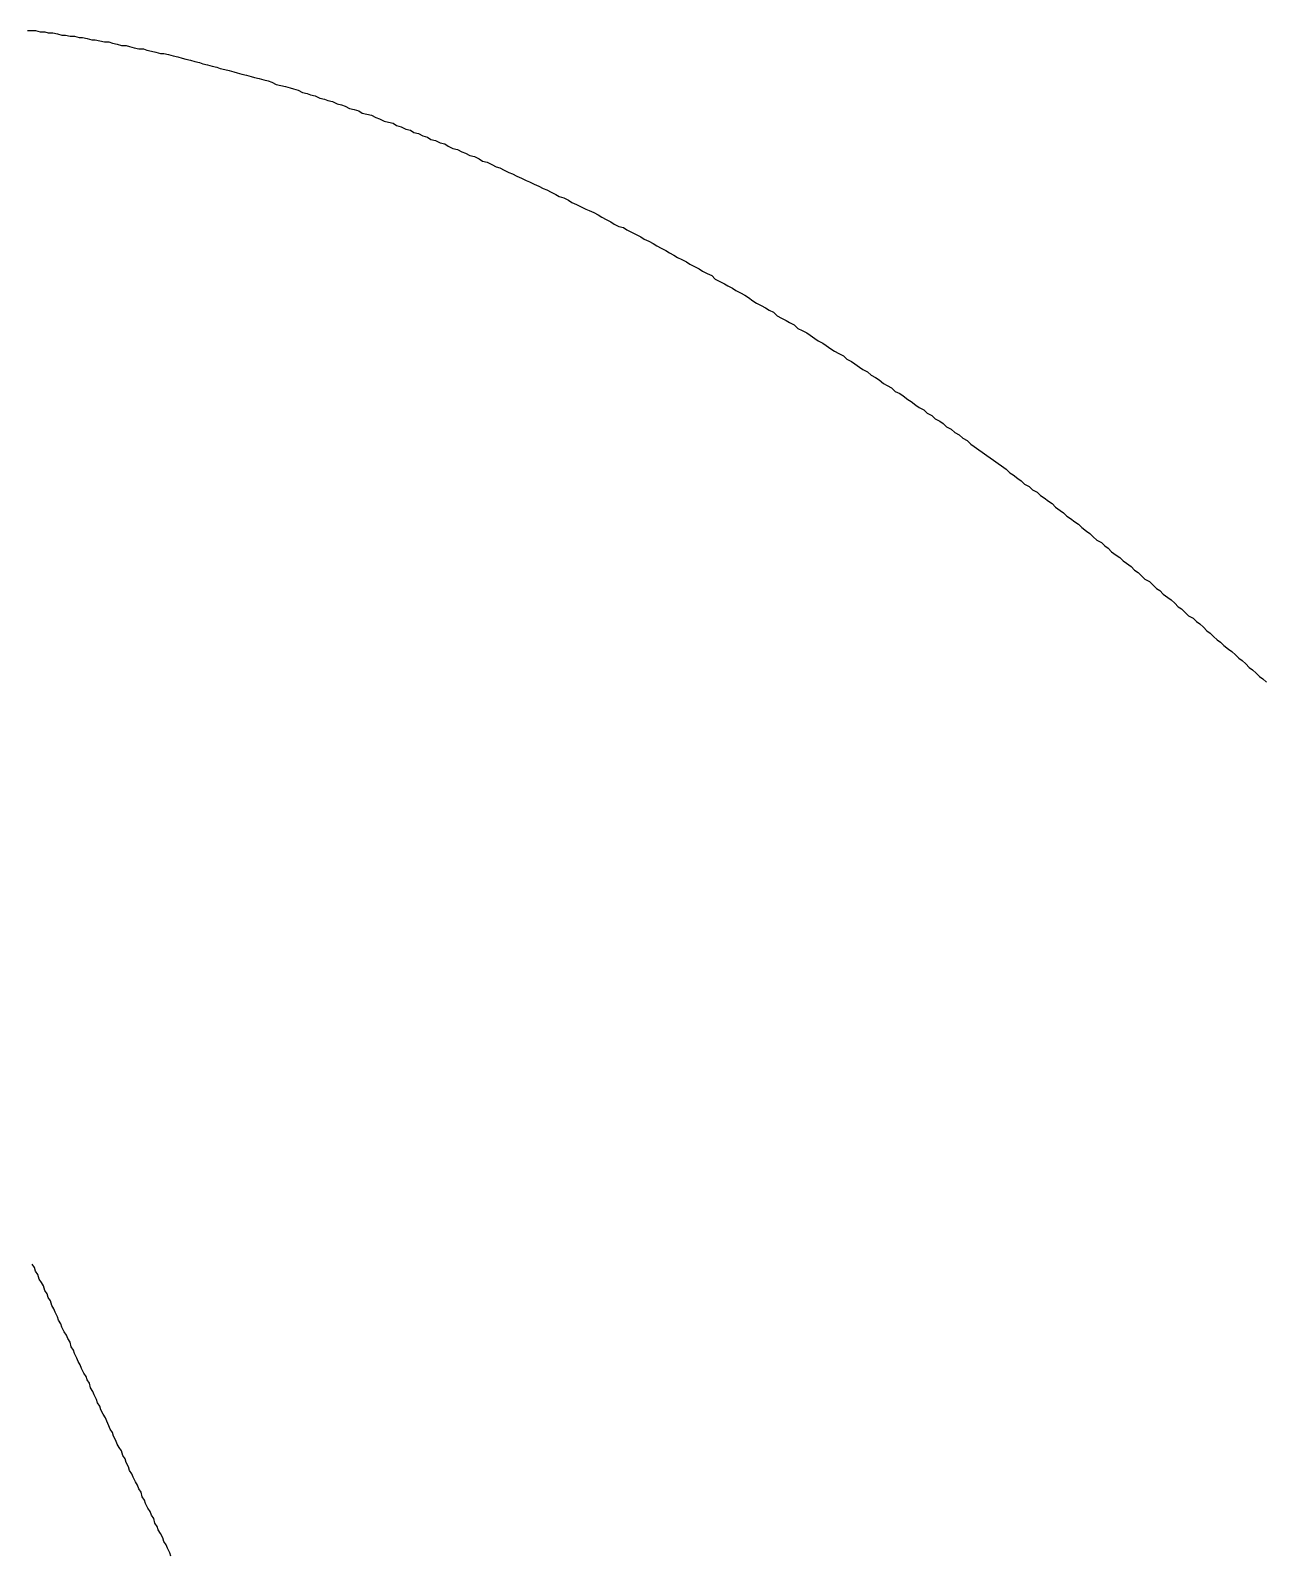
# Model space of a CAD drawing. Header units: millimetres. Extents: x 289 to 9778, y -894 to 6380.
# Drawn here: x 7134.64 to 7145.4, y -475.28 to -461.97 of the extents above; entities that cross this region are included whole.
import ezdxf

# ---------------------------------------------------------------- set-up
doc = ezdxf.new("R2010")
doc.units = ezdxf.units.MM

msp = doc.modelspace()

# ---------------------------------------------------------------- linework, layer by layer
for points in [[(7134.61, -461.973, 0), (7134.64, -461.973, 0), (7134.68, -461.973, 0), (7134.72, -461.983, 0), (7134.76, -461.983, 0), (7134.79, -461.993, 0), (7134.83, -461.993, 0), (7134.87, -462.003, 0), (7134.91, -462.013, 0), (7134.94, -462.013, 0), (7134.98, -462.023, 0), (7135.02, -462.023, 0), (7135.06, -462.033, 0), (7135.09, -462.033, 0), (7135.13, -462.043, 0), (7135.17, -462.053, 0), (7135.2, -462.053, 0), (7135.24, -462.063, 0), (7135.28, -462.073, 0), (7135.32, -462.073, 0), (7135.35, -462.083, 0), (7135.39, -462.093, 0), (7135.43, -462.103, 0), (7135.47, -462.103, 0), (7135.5, -462.113, 0), (7135.54, -462.123, 0), (7135.58, -462.133, 0), (7135.62, -462.133, 0), (7135.65, -462.143, 0), (7135.69, -462.153, 0), (7135.73, -462.163, 0), (7135.77, -462.173, 0), (7135.8, -462.173, 0), (7135.84, -462.183, 0), (7135.88, -462.193, 0), (7135.92, -462.203, 0), (7135.96, -462.213, 0), (7135.99, -462.223, 0), (7136.03, -462.233, 0), (7136.07, -462.243, 0), (7136.11, -462.253, 0), (7136.14, -462.263, 0), (7136.18, -462.273, 0), (7136.22, -462.283, 0), (7136.26, -462.293, 0), (7136.29, -462.303, 0), (7136.33, -462.313, 0), (7136.37, -462.323, 0), (7136.41, -462.333, 0), (7136.44, -462.343, 0), (7136.48, -462.353, 0), (7136.52, -462.363, 0), (7136.56, -462.373, 0), (7136.59, -462.383, 0), (7136.63, -462.393, 0), (7136.67, -462.403, 0), (7136.71, -462.413, 0), (7136.74, -462.423, 0), (7136.78, -462.443, 0), (7136.82, -462.453, 0), (7136.86, -462.463, 0), (7136.9, -462.473, 0), (7136.93, -462.483, 0), (7136.97, -462.493, 0), (7137.01, -462.513, 0), (7137.05, -462.523, 0), (7137.08, -462.533, 0), (7137.12, -462.543, 0), (7137.16, -462.563, 0), (7137.2, -462.573, 0), (7137.23, -462.583, 0), (7137.27, -462.593, 0), (7137.31, -462.613, 0), (7137.35, -462.623, 0), (7137.38, -462.633, 0), (7137.42, -462.653, 0), (7137.46, -462.663, 0), (7137.5, -462.673, 0), (7137.53, -462.693, 0), (7137.57, -462.703, 0), (7137.61, -462.713, 0), (7137.65, -462.733, 0), (7137.68, -462.743, 0), (7137.72, -462.763, 0), (7137.76, -462.773, 0), (7137.8, -462.783, 0), (7137.83, -462.803, 0), (7137.87, -462.813, 0), (7137.91, -462.833, 0), (7137.95, -462.843, 0), (7137.98, -462.863, 0), (7138.02, -462.873, 0), (7138.06, -462.893, 0), (7138.1, -462.903, 0), (7138.13, -462.923, 0), (7138.17, -462.933, 0), (7138.21, -462.953, 0), (7138.25, -462.963, 0), (7138.28, -462.983, 0), (7138.32, -463.003, 0), (7138.36, -463.013, 0), (7138.4, -463.033, 0), (7138.43, -463.043, 0), (7138.47, -463.063, 0), (7138.51, -463.073, 0), (7138.55, -463.093, 0), (7138.58, -463.113, 0), (7138.62, -463.123, 0), (7138.66, -463.143, 0), (7138.7, -463.163, 0), (7138.73, -463.173, 0), (7138.77, -463.193, 0), (7138.81, -463.213, 0), (7138.84, -463.223, 0), (7138.88, -463.243, 0), (7138.92, -463.263, 0), (7138.96, -463.283, 0), (7138.99, -463.293, 0), (7139.03, -463.313, 0), (7139.07, -463.333, 0), (7139.11, -463.353, 0), (7139.14, -463.363, 0), (7139.18, -463.383, 0), (7139.22, -463.403, 0), (7139.25, -463.423, 0), (7139.29, -463.433, 0), (7139.33, -463.453, 0), (7139.36, -463.473, 0), (7139.4, -463.493, 0), (7139.44, -463.513, 0), (7139.48, -463.533, 0), (7139.51, -463.543, 0), (7139.55, -463.563, 0), (7139.59, -463.583, 0), (7139.62, -463.603, 0), (7139.66, -463.623, 0), (7139.7, -463.643, 0), (7139.73, -463.663, 0), (7139.77, -463.683, 0), (7139.81, -463.693, 0), (7139.84, -463.713, 0), (7139.88, -463.733, 0), (7139.92, -463.753, 0), (7139.96, -463.773, 0), (7139.99, -463.793, 0), (7140.03, -463.813, 0), (7140.07, -463.833, 0), (7140.1, -463.853, 0), (7140.14, -463.873, 0), (7140.18, -463.893, 0), (7140.21, -463.913, 0), (7140.25, -463.933, 0), (7140.28, -463.953, 0), (7140.32, -463.973, 0), (7140.36, -463.993, 0), (7140.39, -464.013, 0), (7140.43, -464.033, 0), (7140.47, -464.053, 0), (7140.5, -464.073, 0), (7140.54, -464.093, 0), (7140.58, -464.113, 0), (7140.61, -464.143, 0), (7140.65, -464.163, 0), (7140.69, -464.183, 0), (7140.72, -464.203, 0), (7140.76, -464.223, 0), (7140.79, -464.243, 0), (7140.83, -464.263, 0), (7140.87, -464.283, 0), (7140.9, -464.303, 0), (7140.94, -464.333, 0), (7140.97, -464.353, 0), (7141.01, -464.373, 0), (7141.05, -464.393, 0), (7141.08, -464.413, 0), (7141.12, -464.433, 0), (7141.15, -464.463, 0), (7141.19, -464.483, 0), (7141.23, -464.503, 0), (7141.26, -464.523, 0), (7141.3, -464.543, 0), (7141.33, -464.573, 0), (7141.37, -464.593, 0), (7141.41, -464.613, 0), (7141.44, -464.633, 0), (7141.48, -464.663, 0), (7141.51, -464.683, 0), (7141.55, -464.703, 0), (7141.58, -464.723, 0), (7141.62, -464.753, 0), (7141.65, -464.773, 0), (7141.69, -464.793, 0), (7141.73, -464.813, 0), (7141.76, -464.843, 0), (7141.8, -464.863, 0), (7141.83, -464.883, 0), (7141.87, -464.913, 0), (7141.9, -464.933, 0), (7141.94, -464.953, 0), (7141.97, -464.983, 0), (7142.01, -465.003, 0), (7142.04, -465.023, 0), (7142.08, -465.053, 0), (7142.11, -465.073, 0), (7142.15, -465.093, 0), (7142.18, -465.123, 0), (7142.22, -465.143, 0), (7142.25, -465.163, 0), (7142.29, -465.193, 0), (7142.32, -465.213, 0), (7142.36, -465.243, 0), (7142.39, -465.263, 0), (7142.43, -465.283, 0), (7142.46, -465.313, 0), (7142.5, -465.333, 0), (7142.53, -465.363, 0), (7142.57, -465.383, 0), (7142.6, -465.403, 0), (7142.63, -465.433, 0), (7142.67, -465.453, 0), (7142.7, -465.483, 0), (7142.74, -465.503, 0), (7142.77, -465.533, 0), (7142.81, -465.553, 0), (7142.84, -465.583, 0), (7142.87, -465.603, 0), (7142.91, -465.633, 0), (7142.94, -465.653, 0), (7142.98, -465.683, 0), (7143.01, -465.703, 0), (7143.04, -465.723, 0), (7143.08, -465.753, 0), (7143.11, -465.773, 0), (7143.15, -465.803, 0), (7143.18, -465.833, 0), (7143.21, -465.853, 0), (7143.25, -465.883, 0), (7143.28, -465.903, 0), (7143.31, -465.933, 0), (7143.35, -465.953, 0), (7143.38, -465.983, 0), (7143.42, -466.003, 0), (7143.45, -466.033, 0), (7143.48, -466.053, 0), (7143.52, -466.083, 0), (7143.55, -466.103, 0), (7143.58, -466.133, 0), (7143.62, -466.163, 0), (7143.65, -466.183, 0), (7143.68, -466.213, 0), (7143.71, -466.233, 0), (7143.75, -466.263, 0), (7143.78, -466.283, 0), (7143.81, -466.313, 0), (7143.85, -466.343, 0), (7143.88, -466.363, 0), (7143.91, -466.393, 0), (7143.94, -466.423, 0), (7143.98, -466.443, 0), (7144.01, -466.473, 0), (7144.04, -466.493, 0), (7144.07, -466.523, 0), (7144.11, -466.553, 0), (7144.14, -466.573, 0), (7144.17, -466.603, 0), (7144.2, -466.623, 0), (7144.24, -466.653, 0), (7144.27, -466.683, 0), (7144.3, -466.703, 0), (7144.33, -466.733, 0), (7144.36, -466.763, 0), (7144.4, -466.783, 0), (7144.43, -466.813, 0), (7144.46, -466.843, 0), (7144.49, -466.863, 0), (7144.52, -466.893, 0), (7144.56, -466.923, 0), (7144.59, -466.943, 0), (7144.62, -466.973, 0), (7144.65, -467.003, 0), (7144.68, -467.023, 0), (7144.71, -467.053, 0), (7144.74, -467.083, 0), (7144.78, -467.103, 0), (7144.81, -467.133, 0), (7144.84, -467.153, 0), (7144.87, -467.183, 0), (7144.9, -467.213, 0), (7144.93, -467.233, 0), (7144.96, -467.263, 0), (7144.99, -467.293, 0), (7145.02, -467.313, 0), (7145.05, -467.343, 0), (7145.09, -467.373, 0), (7145.12, -467.393, 0), (7145.15, -467.423, 0), (7145.18, -467.453, 0), (7145.21, -467.473, 0), (7145.24, -467.503, 0), (7145.27, -467.533, 0), (7145.3, -467.553, 0), (7145.33, -467.583, 0), (7145.36, -467.613, 0), (7145.39, -467.633, 0), (7145.42, -467.663, 0)], [(7135.86, -475.293, 0), (7135.85, -475.263, 0), (7135.83, -475.223, 0), (7135.82, -475.193, 0), (7135.8, -475.163, 0), (7135.79, -475.133, 0), (7135.77, -475.093, 0), (7135.75, -475.063, 0), (7135.74, -475.033, 0), (7135.72, -475.003, 0), (7135.71, -474.963, 0), (7135.69, -474.933, 0), (7135.68, -474.903, 0), (7135.66, -474.873, 0), (7135.64, -474.833, 0), (7135.63, -474.803, 0), (7135.61, -474.773, 0), (7135.6, -474.733, 0), (7135.58, -474.703, 0), (7135.57, -474.673, 0), (7135.55, -474.643, 0), (7135.53, -474.603, 0), (7135.52, -474.573, 0), (7135.5, -474.543, 0), (7135.49, -474.513, 0), (7135.47, -474.473, 0), (7135.46, -474.443, 0), (7135.44, -474.413, 0), (7135.43, -474.373, 0), (7135.41, -474.343, 0), (7135.39, -474.313, 0), (7135.38, -474.283, 0), (7135.36, -474.243, 0), (7135.35, -474.213, 0), (7135.33, -474.183, 0), (7135.32, -474.153, 0), (7135.3, -474.113, 0), (7135.29, -474.083, 0), (7135.27, -474.053, 0), (7135.25, -474.013, 0), (7135.24, -473.983, 0), (7135.22, -473.953, 0), (7135.21, -473.923, 0), (7135.19, -473.883, 0), (7135.18, -473.853, 0), (7135.16, -473.823, 0), (7135.15, -473.783, 0), (7135.13, -473.753, 0), (7135.12, -473.723, 0), (7135.1, -473.693, 0), (7135.08, -473.653, 0), (7135.07, -473.623, 0), (7135.05, -473.593, 0), (7135.04, -473.563, 0), (7135.02, -473.523, 0), (7135.01, -473.493, 0), (7134.99, -473.463, 0), (7134.98, -473.423, 0), (7134.96, -473.393, 0), (7134.95, -473.363, 0), (7134.93, -473.333, 0), (7134.91, -473.293, 0), (7134.9, -473.263, 0), (7134.88, -473.233, 0), (7134.87, -473.203, 0), (7134.85, -473.163, 0), (7134.84, -473.133, 0), (7134.82, -473.103, 0), (7134.81, -473.063, 0), (7134.79, -473.033, 0), (7134.78, -473.003, 0), (7134.76, -472.973, 0), (7134.75, -472.933, 0), (7134.73, -472.903, 0), (7134.71, -472.873, 0), (7134.7, -472.833, 0), (7134.68, -472.803, 0), (7134.67, -472.773, 0), (7134.65, -472.743, 0)]]:
    msp.add_polyline3d(points)

doc.saveas('drawing.dxf')
